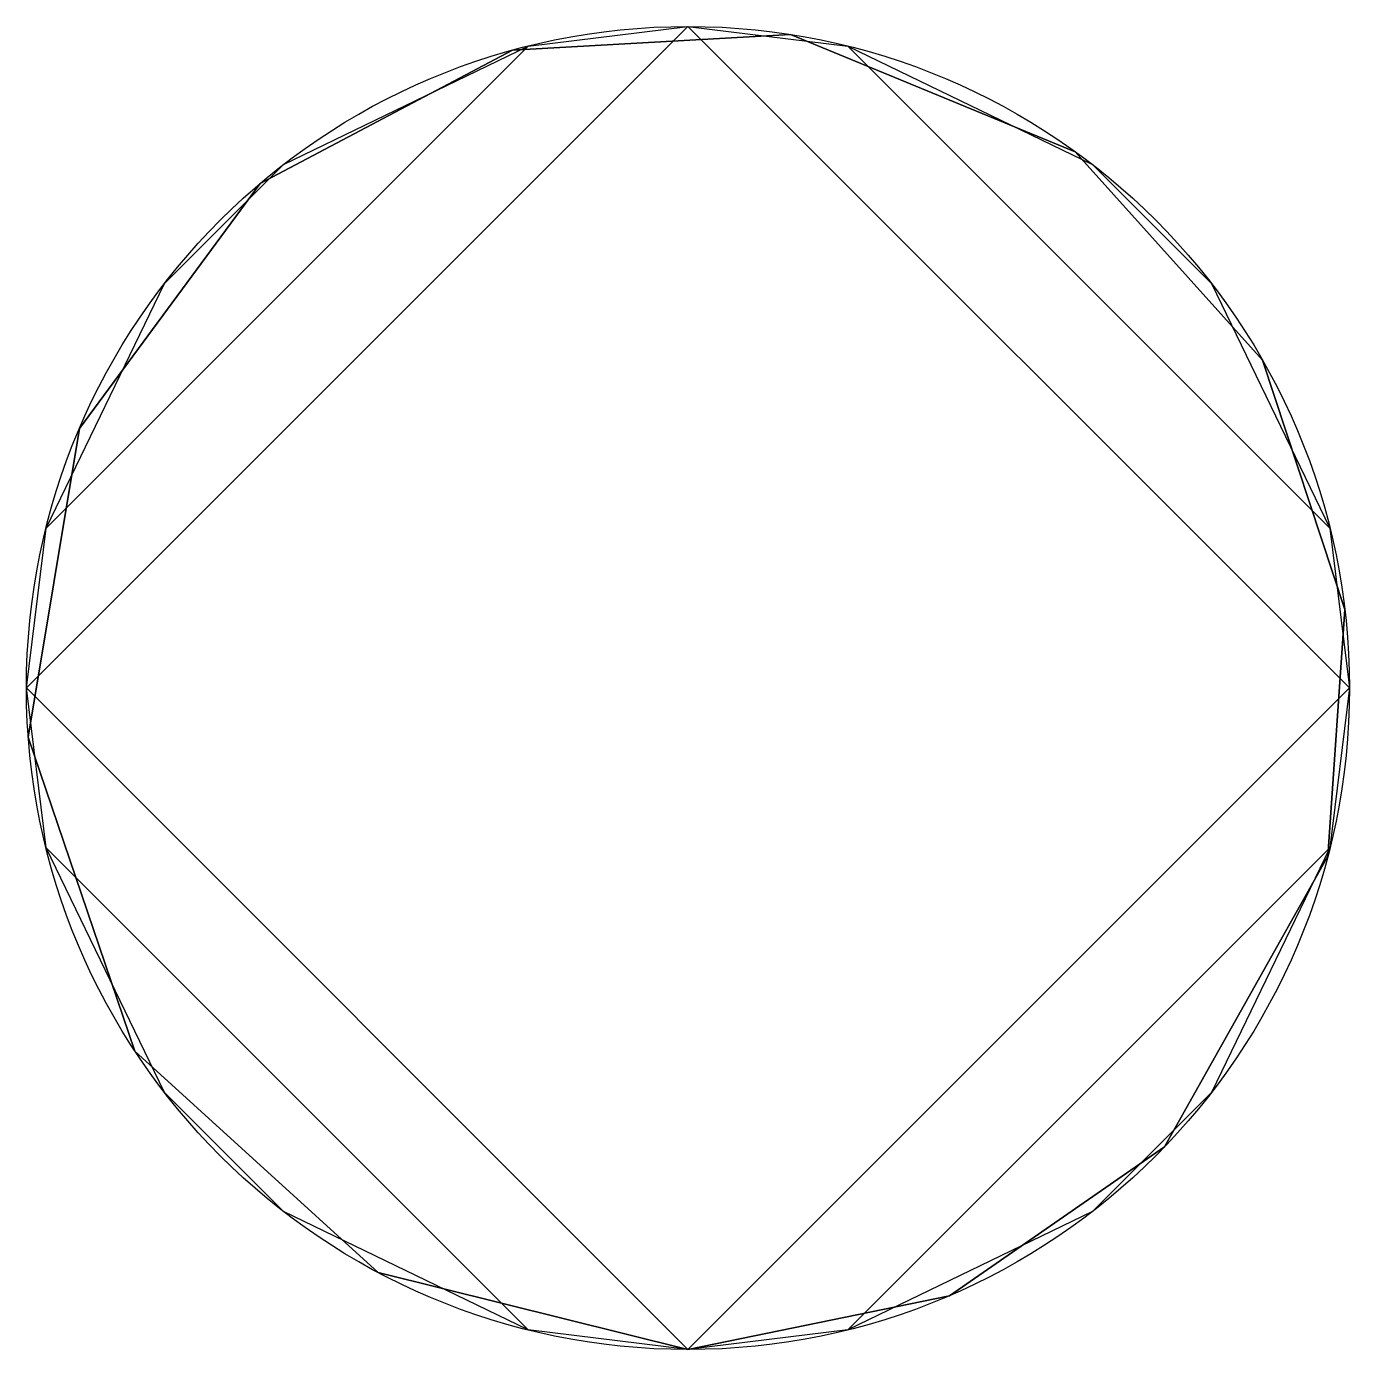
# Model space of a CAD drawing. Header units: millimetres. Extents: x -1 to 165, y -166 to 0.
import ezdxf

# ---------------------------------------------------------------- set-up
doc = ezdxf.new("R2010")
doc.units = ezdxf.units.MM

msp = doc.modelspace()

# ---------------------------------------------------------------- linework, layer by layer
for centre in [(81.5, -83), (81.5, -83, 188)]:
    msp.add_circle(centre, 83)
for points in [[(164.5, -83), (81.5, 0), (-1.5, -83), (81.5, -166)], [(81.5, 0), (-1.5, -83), (0.96, -62.95), (61.45, -2.46)], [(61.45, -2.46), (81.5, 0), (-1.5, -83), (0.96, -62.95)], [(164.5, -83, 188), (81.5, 0, 188), (-1.5, -83, 188), (81.5, -166, 188)], [(81.5, 0, 188), (-1.5, -83, 188), (0.96, -62.95, 188), (61.45, -2.46, 188)], [(61.45, -2.46, 188), (81.5, 0, 188), (-1.5, -83, 188), (0.96, -62.95, 188)], [(164.5, -83), (81.5, 0), (101.56, -2.46), (162.05, -62.95)], [(162.05, -62.95), (164.5, -83), (81.5, 0), (101.56, -2.46)], [(164.5, -83, 188), (81.5, 0, 188), (101.56, -2.46, 188), (162.05, -62.95, 188)], [(162.05, -62.95, 188), (164.5, -83, 188), (81.5, 0, 188), (101.56, -2.46, 188)], [(94.35, -1), (59.49, -2.97), (59.49, -2.97, 188), (94.35, -1, 188)], [(130.09, -15.71), (94.35, -1), (94.35, -1, 188), (130.09, -15.71, 188)], [(61.45, -2.46), (0.96, -62.95), (15.82, -32.26), (30.76, -17.32)], [(61.45, -2.46, 188), (0.96, -62.95, 188), (15.82, -32.26, 188), (30.76, -17.32, 188)], [(59.49, -2.97), (27.83, -19.69), (27.83, -19.69, 188), (59.49, -2.97, 188)], [(162.05, -62.95), (101.56, -2.46), (132.24, -17.32), (147.19, -32.26)], [(162.05, -62.95, 188), (101.56, -2.46, 188), (132.24, -17.32, 188), (147.19, -32.26, 188)], [(153.6, -41.87), (130.09, -15.71), (130.09, -15.71, 188), (153.6, -41.87, 188)], [(27.83, -19.69), (5.15, -50.46), (5.15, -50.46, 188), (27.83, -19.69, 188)], [(163.92, -73.14), (153.6, -41.87), (153.6, -41.87, 188), (163.92, -73.14, 188)], [(5.15, -50.46), (-1.27, -89.15), (-1.27, -89.15, 188), (5.15, -50.46, 188)], [(161.78, -104.09), (163.92, -73.14), (163.92, -73.14, 188), (161.78, -104.09, 188)], [(61.45, -163.54), (0.96, -103.05), (-1.5, -83), (81.5, -166)], [(0.96, -103.05), (-1.5, -83), (81.5, -166), (61.45, -163.54)], [(61.45, -163.54, 188), (0.96, -103.05, 188), (-1.5, -83, 188), (81.5, -166, 188)], [(0.96, -103.05, 188), (-1.5, -83, 188), (81.5, -166, 188), (61.45, -163.54, 188)], [(162.05, -103.05), (101.56, -163.54), (81.5, -166), (164.5, -83)], [(101.56, -163.54), (81.5, -166), (164.5, -83), (162.05, -103.05)], [(162.05, -103.05, 188), (101.56, -163.54, 188), (81.5, -166, 188), (164.5, -83, 188)], [(101.56, -163.54, 188), (81.5, -166, 188), (164.5, -83, 188), (162.05, -103.05, 188)], [(-1.27, -89.15), (12.12, -128.55), (12.12, -128.55, 188), (-1.27, -89.15, 188)], [(30.76, -148.68), (15.82, -133.74), (0.96, -103.05), (61.45, -163.54)], [(30.76, -148.68, 188), (15.82, -133.74, 188), (0.96, -103.05, 188), (61.45, -163.54, 188)], [(147.19, -133.74), (132.24, -148.68), (101.56, -163.54), (162.05, -103.05)], [(147.19, -133.74, 188), (132.24, -148.68, 188), (101.56, -163.54, 188), (162.05, -103.05, 188)], [(141.29, -140.58), (161.78, -104.09), (161.78, -104.09, 188), (141.29, -140.58, 188)], [(12.12, -128.55), (42.65, -156.34), (42.65, -156.34, 188), (12.12, -128.55, 188)], [(114.3, -159.25, 188), (114.3, -159.25), (141.29, -140.58), (141.29, -140.58, 188)], [(42.65, -156.34), (81.5, -166), (81.5, -166, 188), (42.65, -156.34, 188)], [(81.5, -166, 188), (81.5, -166), (114.3, -159.25), (114.3, -159.25, 188)]]:
    msp.add_3dface(points)

doc.saveas('drawing.dxf')
